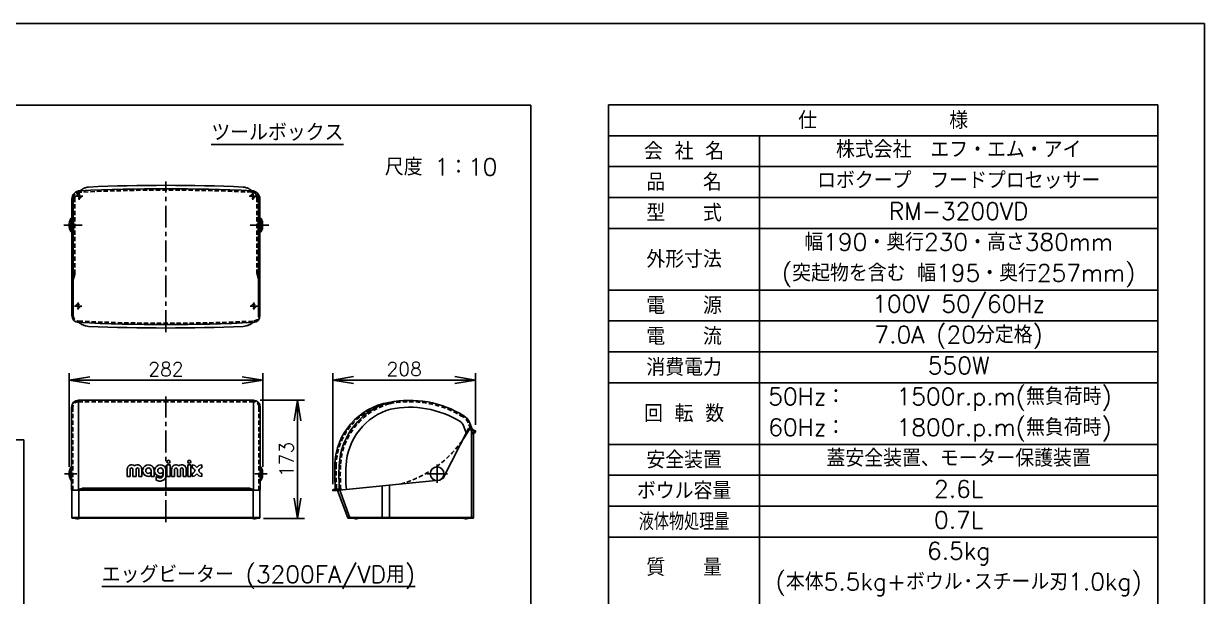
# Model space of a CAD drawing. Extents: x 115 to 2025, y 0 to 1377.
# Drawn here: x 1165 to 2025, y 959 to 1377 of the extents above; entities that cross this region are included whole.
import ezdxf
from ezdxf.enums import TextEntityAlignment as Align

# ---------------------------------------------------------------- set-up
doc = ezdxf.new("R2010")
doc.units = 0
doc.header["$LTSCALE"] = 0.5
doc.header["$PDMODE"] = 3
doc.linetypes.add('CENTER', pattern=[50.8, 31.75, -6.35, 6.35, -6.35])
doc.linetypes.add('HIDDEN', pattern=[9.525, 6.35, -3.175])
doc.layers.get('0').update_dxf_attribs({"linetype": 'CONTINUOUS'})
doc.layers.get('DEFPOINTS').update_dxf_attribs({"linetype": 'CONTINUOUS'})
for name, color, linetype in [('DANMEN', 7, 'CONTINUOUS'), ('SIYOU', 7, 'CONTINUOUS'), ('SUNPOU', 7, 'CONTINUOUS'), ('WAKU', 7, 'CONTINUOUS')]:
    doc.layers.add(name, color=color, linetype=linetype)
doc.styles.get("Standard").update_dxf_attribs({"font": 'ROMANS', "bigfont": 'EXTFONT.shx'})
doc.dimstyles.new('STYLE_1', dxfattribs={"dimscale": 5, "dimtxt": 2, "dimasz": 3, "dimexe": 1, "dimexo": 1, "dimgap": 0.6, "dimtad": 3, "dimdec": 0, "dimlfac": 2, "dimzin": 0, "dimdsep": 46, "dimtxsty": 'STANDARD', "dimblk1": 'OPEN', "dimblk2": 'OPEN', "dimsah": 1, "dimcen": 1.5, "dimadec": 0, "dimazin": 0, "dimtfac": 1, "dimtdec": 0, "dimtmove": 0, "dimatfit": 0, "dimldrblk": 'DOTSMALL', "dimfxl": 1, "dimtvp": 1, "dimtolj": 1, "dimtzin": 0, "dimarcsym": 0})

# ---------------------------------------------------------------- blocks, each defined once
blk = doc.blocks.new('_OPEN')
at = {"color": 0, "linetype": 'ByBlock'}
for p, q in [((-1, 0.167), (0, 0)), ((0, 0), (-1, -0.167)), ((0, 0), (-1, 0))]:
    blk.add_line(p, q, dxfattribs=at)
blk = doc.blocks.new('*D2')
at = {"layer": 'DEFPOINTS', "color": 0}
for p in [(1339.07, 1116.86), (1198.07, 1048.68), (1339.07, 1048.68)]:
    blk.add_point(p, dxfattribs=at)
at = {"layer": 'SUNPOU', "color": 0, "lineweight": -2}
for p, q in [((1198.07, 1053.68), (1198.07, 1121.86)), ((1339.07, 1053.68), (1339.07, 1121.86)), ((1213.07, 1116.86), (1324.07, 1116.86))]:
    blk.add_line(p, q, dxfattribs=at)
at = {"layer": 'SUNPOU', "color": 0, "lineweight": -2, "xscale": 15, "yscale": 15, "zscale": 15, "rotation": 180}
blk.add_blockref('_OPEN', (1198.07, 1116.86), dxfattribs=at)
at = {"layer": 'SUNPOU', "color": 0, "lineweight": -2, "xscale": 15, "yscale": 15, "zscale": 15}
blk.add_blockref('_OPEN', (1339.07, 1116.86), dxfattribs=at)
at = {"layer": 'SUNPOU', "color": 0, "insert": (1268.57, 1124.86), "char_height": 10, "attachment_point": 5}
blk.add_mtext('\\A1;282', dxfattribs=at)
blk = doc.blocks.new('_DotSmall')
at = {"color": 0, "linetype": 'ByBlock', "const_width": 0.5}
blk.add_lwpolyline([(-0.0625, 0, 1), (0.0625, 0, 1)], format="xyb", close=True, dxfattribs=at)
blk = doc.blocks.new('*D10')
at = {"layer": 'DEFPOINTS', "color": 0}
for p in [(1332.32, 1102.18), (1334.57, 1015.93), (1364.39, 1015.93)]:
    blk.add_point(p, dxfattribs=at)
at = {"layer": 'SUNPOU', "color": 0, "lineweight": -2}
for p, q in [((1337.32, 1102.18), (1369.39, 1102.18)), ((1364.39, 1087.18), (1364.39, 1030.93)), ((1339.57, 1015.93), (1369.39, 1015.93))]:
    blk.add_line(p, q, dxfattribs=at)
at = {"layer": 'SUNPOU', "color": 0, "lineweight": -2, "xscale": 15, "yscale": 15, "zscale": 15}
for p, rotation in [((1364.39, 1102.18), 90), ((1364.39, 1015.93), 270)]:
    blk.add_blockref('_OPEN', p, dxfattribs=dict(at, rotation=rotation))
at = {"layer": 'SUNPOU', "color": 0, "insert": (1356.39, 1059.06), "char_height": 10, "attachment_point": 5, "rotation": 90}
blk.add_mtext('\\A1;173', dxfattribs=at)
blk = doc.blocks.new('*D11')
at = {"layer": 'DEFPOINTS', "color": 0}
for p in [(1390.11, 1116.95), (1494.11, 1079.39), (1390.11, 1036.13)]:
    blk.add_point(p, dxfattribs=at)
at = {"layer": 'SUNPOU', "color": 0, "lineweight": -2}
for p, q in [((1390.11, 1041.13), (1390.11, 1121.95)), ((1494.11, 1084.39), (1494.11, 1121.95)), ((1479.11, 1116.95), (1405.11, 1116.95))]:
    blk.add_line(p, q, dxfattribs=at)
at = {"layer": 'SUNPOU', "color": 0, "lineweight": -2, "xscale": 15, "yscale": 15, "zscale": 15, "rotation": 180}
blk.add_blockref('_OPEN', (1390.11, 1116.95), dxfattribs=at)
at = {"layer": 'SUNPOU', "color": 0, "lineweight": -2, "xscale": 15, "yscale": 15, "zscale": 15}
blk.add_blockref('_OPEN', (1494.11, 1116.95), dxfattribs=at)
at = {"layer": 'SUNPOU', "color": 0, "insert": (1442.11, 1124.95), "char_height": 10, "attachment_point": 5}
blk.add_mtext('\\A1;208', dxfattribs=at)

msp = doc.modelspace()

# ---------------------------------------------------------------- linework, layer by layer
at = {"color": 2}
for p, q in [((1200.07, 1163.88), (1200.07, 1248.82)), ((1337.07, 1163.88), (1337.07, 1248.82)), ((1199.32, 1224.99), (1199.32, 1234.78)), ((1199.63, 1234.88), (1199.57, 1234.88)), ((1199.82, 1233.13), (1199.82, 1234.63)), ((1201.32, 1223.29), (1201.32, 1232.29)), ((1335.82, 1223.29), (1335.82, 1232.29)), ((1337.32, 1233.13), (1337.32, 1234.63)), ((1337.52, 1234.88), (1337.57, 1234.88)), ((1337.82, 1224.99), (1337.82, 1234.78)), ((1199.63, 1224.88), (1199.57, 1224.88)), ((1199.82, 1226.63), (1199.82, 1225.13)), ((1337.32, 1226.63), (1337.32, 1225.13)), ((1337.52, 1224.88), (1337.57, 1224.88)), ((1200.07, 1189.27), (1200.07, 1163.88)), ((1337.07, 1189.27), (1337.07, 1163.88)), ((1204.82, 1036.68), (1204.82, 1102.18)), ((1204.82, 1102.18), (1268.57, 1102.18)), ((1332.32, 1102.18), (1268.57, 1102.18)), ((1332.32, 1036.68), (1332.32, 1102.18)), ((1199.82, 1036.68), (1199.82, 1097.18)), ((1337.32, 1036.68), (1337.32, 1097.18)), ((1487.35, 1078.44), (1484.97, 1084.23)), ((1491.42, 1081.68), (1489.59, 1086.13)), ((1470.61, 1045.36), (1488.99, 1081.68)), ((1491.42, 1081.68), (1488.99, 1081.68)), ((1492.61, 1080.68), (1489.34, 1080.68)), ((1490.61, 1081.18), (1489.91, 1081.18)), ((1492.11, 1081.18), (1490.61, 1081.18)), ((1490.61, 1081.18), (1491.11, 1080.68)), ((1491.11, 1016.68), (1491.11, 1080.68)), ((1492.11, 1080.18), (1491.11, 1080.18)), ((1492.46, 1079.04), (1491.11, 1077.68)), ((1492.61, 1077.68), (1491.11, 1077.68)), ((1492.11, 1081.18), (1492.61, 1080.68)), ((1492.61, 1080.18), (1492.11, 1080.18)), ((1493.96, 1079.04), (1492.46, 1079.04)), ((1492.61, 1080.68), (1492.61, 1080.18)), ((1493.61, 1080.18), (1492.61, 1080.18)), ((1492.61, 1079.68), (1494.11, 1079.68)), ((1492.61, 1079.68), (1492.61, 1079.39)), ((1493.96, 1079.04), (1492.61, 1077.68)), ((1492.61, 1077.68), (1492.61, 1016.68)), ((1494.11, 1079.68), (1494.11, 1079.39)), ((1199.32, 1043.79), (1199.32, 1053.58)), ((1199.63, 1053.68), (1199.57, 1053.68)), ((1199.82, 1051.93), (1199.82, 1053.43)), ((1240.32, 1046.68), (1240.32, 1051.89)), ((1242.57, 1046.68), (1242.57, 1051.89)), ((1244.54, 1046.68), (1244.54, 1051.89)), ((1246.79, 1046.68), (1246.79, 1051.89)), ((1248.76, 1046.68), (1248.76, 1051.89)), ((1251.01, 1046.68), (1251.01, 1051.89)), ((1257.48, 1047.03), (1257.48, 1049.89)), ((1257.76, 1046.68), (1257.76, 1050.9)), ((1260.01, 1046.68), (1260.01, 1050.9)), ((1266.19, 1047.03), (1266.19, 1049.89)), ((1266.47, 1047.53), (1266.47, 1050.9)), ((1268.72, 1047.53), (1268.72, 1050.9)), ((1269.29, 1046.68), (1269.29, 1055.12)), ((1271.54, 1055.12), (1269.29, 1055.12)), ((1271.54, 1046.68), (1271.54, 1055.12)), ((1272.66, 1046.68), (1272.66, 1051.89)), ((1274.91, 1046.68), (1274.91, 1051.89)), ((1276.88, 1046.68), (1276.88, 1051.89)), ((1279.13, 1046.68), (1279.13, 1051.89)), ((1281.1, 1046.68), (1281.1, 1051.89)), ((1283.35, 1046.68), (1283.35, 1051.89)), ((1284.47, 1046.68), (1284.47, 1055.12)), ((1286.72, 1055.12), (1284.47, 1055.12)), ((1286.72, 1046.68), (1286.72, 1055.12)), ((1287.57, 1052.87), (1287.57, 1055.12)), ((1294.6, 1052.87), (1294.6, 1055.12)), ((1337.32, 1051.93), (1337.32, 1053.43)), ((1337.52, 1053.68), (1337.57, 1053.68)), ((1337.82, 1043.79), (1337.82, 1053.58)), ((1199.63, 1043.68), (1199.57, 1043.68)), ((1199.82, 1045.43), (1199.82, 1043.93)), ((1242.57, 1046.68), (1240.32, 1046.68)), ((1246.79, 1046.68), (1244.54, 1046.68)), ((1251.01, 1046.68), (1248.76, 1046.68)), ((1260.01, 1046.68), (1257.76, 1046.68)), ((1261.41, 1043.97), (1261.41, 1046.54)), ((1271.54, 1046.68), (1269.29, 1046.68)), ((1274.91, 1046.68), (1272.66, 1046.68)), ((1279.13, 1046.68), (1276.88, 1046.68)), ((1283.35, 1046.68), (1281.1, 1046.68)), ((1286.72, 1046.68), (1284.47, 1046.68)), ((1287.57, 1046.68), (1287.57, 1048.93)), ((1294.6, 1046.68), (1294.6, 1048.93)), ((1337.32, 1045.43), (1337.32, 1043.93)), ((1337.52, 1043.68), (1337.57, 1043.68)), ((1465.11, 1043.78), (1390.11, 1036.13)), ((1470.17, 1045.09), (1469.58, 1045.09)), ((1199.82, 1036.68), (1268.57, 1036.68)), ((1200.07, 1036.68), (1200.07, 1016.68)), ((1205.07, 1036.68), (1205.07, 1037.05)), ((1205.07, 1036.68), (1205.07, 1016.68)), ((1205.26, 1037.44), (1268.57, 1037.44)), ((1205.45, 1037.53), (1207.27, 1038)), ((1207.88, 1038.07), (1268.57, 1038.07)), ((1329.26, 1038.07), (1268.57, 1038.07)), ((1331.88, 1037.44), (1268.57, 1037.44)), ((1337.32, 1036.68), (1268.57, 1036.68)), ((1331.69, 1037.53), (1329.87, 1038)), ((1332.07, 1036.68), (1332.07, 1037.05)), ((1332.07, 1036.68), (1332.07, 1016.68)), ((1337.07, 1036.68), (1337.07, 1016.68)), ((1390.11, 1036.13), (1390.11, 1036.68)), ((1390.11, 1036.68), (1390.11, 1036.13)), ((1394.42, 1037.58), (1390.56, 1037.18)), ((1392.63, 1036.39), (1392.63, 1036.94)), ((1400.97, 1016.51), (1393.65, 1036.49)), ((1402.49, 1016.51), (1395.13, 1036.64)), ((1426.11, 1039.8), (1426.11, 1016.18)), ((1431.32, 1016.18), (1431.32, 1040.34)), ((1200.07, 1016.68), (1268.57, 1016.68)), ((1200.57, 1016.18), (1268.57, 1016.18)), ((1202.57, 1016.18), (1202.57, 1015.93)), ((1202.57, 1015.93), (1205.57, 1015.93)), ((1205.57, 1016.18), (1205.57, 1015.93)), ((1337.07, 1016.68), (1268.57, 1016.68)), ((1336.57, 1016.18), (1268.57, 1016.18)), ((1331.57, 1016.18), (1331.57, 1015.93)), ((1334.57, 1015.93), (1331.57, 1015.93)), ((1334.57, 1016.18), (1334.57, 1015.93)), ((1492.61, 1016.68), (1400.94, 1016.68)), ((1492.11, 1016.18), (1401.44, 1016.18)), ((1405.6, 1015.93), (1405.6, 1016.18)), ((1408.6, 1015.93), (1405.6, 1015.93)), ((1408.6, 1015.93), (1408.6, 1016.18)), ((1485.6, 1016.18), (1485.6, 1015.93)), ((1488.6, 1015.93), (1485.6, 1015.93)), ((1488.6, 1015.93), (1488.6, 1016.18))]:
    msp.add_line(p, q, dxfattribs=at)
at = {"color": 2, "linetype": 'HIDDEN'}
msp.add_line((1201.17, 1194.29), (1200.22, 1190.48), dxfattribs=at)
at = {"color": 2}
for points in [[(1324.91, 1257.64, -0.049899), (1327.11, 1257.15, -0.049899), (1329.17, 1256.23, -0.025713), (1330.15, 1255.6, -0.025713), (1331.06, 1254.87)], [(1212.23, 1156.05, -0.040437), (1210.06, 1156.45, -0.040437), (1207.97, 1157.19, -0.02984), (1206.52, 1157.94, -0.02984), (1205.17, 1158.87)], [(1324.91, 1156.05, 0.040437), (1327.09, 1156.45, 0.040437), (1329.17, 1157.19, 0.02984), (1330.62, 1157.94, 0.02984), (1331.97, 1158.87)]]:
    msp.add_lwpolyline(points, format="xyb", dxfattribs=at)
for centre, radius in [((1270.41, 1057.37), 1.12), ((1285.6, 1057.37), 1.12), ((1466.11, 1048.68), 5)]:
    msp.add_circle(centre, radius, dxfattribs=at)
for centre, radius, start, end in [((1268.57, -36.01), 1292.4, 87.22843, 92.77157), ((1268.57, -33.52), 1292.4, 87.50159, 92.49841), ((1206.13, 1248.82), 6.06, 90, 180), ((1331.01, 1248.82), 6.06, 0, 90), ((1208.7, 1229.88), 10.62, 153.6122, 206.3878), ((1199.63, 1234.38), 0.5, 90, 153.6122), ((1199.57, 1234.63), 0.25, 0, 90), ((1200.07, 1233.13), 0.25, 180, 270), ((1337.07, 1233.13), 0.25, 270, 0), ((1337.57, 1234.63), 0.25, 90, 180), ((1337.52, 1234.38), 0.5, 26.3878, 90), ((1328.45, 1229.88), 10.62, 333.6122, 26.3878), ((1199.63, 1225.38), 0.5, 206.3878, 270), ((1199.57, 1225.13), 0.25, 270, 0), ((1200.07, 1226.63), 0.25, 90, 180), ((1337.07, 1226.63), 0.25, 0, 90), ((1337.57, 1225.13), 0.25, 180, 270), ((1337.52, 1225.38), 0.5, 270, 333.6122), ((1205.07, 1163.88), 5, 180, 267.2727), ((1332.07, 1163.88), 5, 272.7273, 0), ((1268.57, 2502.17), 1344.79, 267.28339, 272.71661), ((1268.57, 2499.67), 1344.79, 267.59899, 272.40101), ((1204.82, 1097.18), 5, 90, 180), ((1332.32, 1097.18), 5, 0, 90), ((1446.13, 1027.7), 74.45, 58.07622, 101.63221), ((1438.83, 1054.04), 47.22, 99.4075, 178.50407), ((1444.81, 1052.44), 50.1, 105.86402, 177.11662), ((1444.81, 1052.44), 45.1, 105.86402, 177.11662), ((1446.13, 1027.7), 69.45, 58.07622, 101.63221), ((1480.34, 1082.33), 5, 22.33472, 58.97316), ((1480.34, 1082.33), 10, 22.33472, 58.97316), ((1417.58, 1120.02), 81.84, 325.09057, 331.45848), ((1489.91, 1080.68), 0.5, 90, 151.45848), ((1492.11, 1079.68), 0.5, 0, 90), ((1492.11, 1079.39), 0.5, 315, 0), ((1493.61, 1079.68), 0.5, 0, 90), ((1493.61, 1079.39), 0.5, 315, 0), ((1208.7, 1048.68), 10.62, 153.6122, 206.3878), ((1199.63, 1053.18), 0.5, 90, 153.6122), ((1199.57, 1053.43), 0.25, 0, 90), ((1243.55, 1051.89), 3.23, 49.29429, 180), ((1243.55, 1051.89), 0.984, 0, 180), ((1247.77, 1051.89), 3.23, 0, 130.70571), ((1247.77, 1051.89), 0.984, 0, 180), ((1255.79, 1050.9), 4.22, 0, 293.57818), ((1255.79, 1050.9), 1.97, 0, 328.99728), ((1264.51, 1050.9), 4.22, 0, 293.57818), ((1264.51, 1050.9), 1.97, 0, 328.99728), ((1275.89, 1051.89), 3.23, 49.29429, 180), ((1275.89, 1051.89), 0.984, 0, 180), ((1280.11, 1051.89), 3.23, 0, 130.70571), ((1280.11, 1051.89), 0.984, 0, 180), ((1287.57, 1050.9), 4.22, 33.55731, 90), ((1287.57, 1050.9), 1.97, 270, 90), ((1294.6, 1050.9), 4.22, 90, 146.44269), ((1294.6, 1050.9), 1.97, 90, 270), ((1337.57, 1053.43), 0.25, 90, 180), ((1337.52, 1053.18), 0.5, 26.3878, 90), ((1328.45, 1048.68), 10.62, 333.6122, 26.3878), ((1598.08, 1049.85), 206.52, 178.49292, 183.74607), ((1543.63, 1047.53), 149.04, 177.14531, 184.19556), ((1543.63, 1047.53), 144.04, 177.14531, 184.19556), ((1199.63, 1044.18), 0.5, 206.3878, 270), ((1199.57, 1043.93), 0.25, 270, 0), ((1264.51, 1050.9), 5.34, 234.62346, 270), ((1264.51, 1050.9), 7.59, 245.95792, 270), ((1264.51, 1047.53), 1.97, 270, 0), ((1264.51, 1047.53), 4.22, 270, 0), ((1287.57, 1050.9), 4.22, 270, 326.44269), ((1294.6, 1050.9), 4.22, 213.55731, 270), ((1337.57, 1043.93), 0.25, 180, 270), ((1337.52, 1044.18), 0.5, 270, 333.6122), ((1470.17, 1045.59), 0.5, 270, 333.17125), ((1205.57, 1037.05), 0.5, 104.23598, 180), ((1207.88, 1035.57), 2.5, 90, 104.23598), ((1329.26, 1035.57), 2.5, 75.76402, 90), ((1331.57, 1037.05), 0.5, 0, 75.76402), ((1390.61, 1036.68), 0.5, 95.82663, 180), ((1393.13, 1036.94), 0.5, 95.82663, 180), ((1394.37, 1038.07), 0.5, 275.82663, 4.36415), ((1200.57, 1016.68), 0.5, 180, 270), ((1205.57, 1016.68), 0.5, 180, 270), ((1331.57, 1016.68), 0.5, 270, 0), ((1336.57, 1016.68), 0.5, 270, 0), ((1401.44, 1016.68), 0.5, 200.09523, 270), ((1402.96, 1016.68), 0.5, 200.09523, 270), ((1490.61, 1016.68), 0.5, 270, 0), ((1492.11, 1016.68), 0.5, 270, 360)]:
    msp.add_arc(centre, radius, start, end, dxfattribs=at)
at = {"color": 2, "linetype": 'HIDDEN'}
msp.add_arc((1205.07, 1189.27), 5, 165.96376, 180, dxfattribs=at)
at = {"layer": 'DANMEN', "color": 2, "linetype": 'CENTER'}
for p, q in [((1268.57, 1151.96), (1268.57, 1261.76)), ((1202.7, 1250.87), (1207.94, 1250.87)), ((1205.32, 1253.49), (1205.32, 1248.26)), ((1334.44, 1250.87), (1329.2, 1250.87)), ((1331.82, 1253.49), (1331.82, 1248.26)), ((1207.65, 1229.88), (1194.2, 1229.88)), ((1343.4, 1229.88), (1329.95, 1229.88)), ((1201.95, 1170.87), (1207.19, 1170.87)), ((1204.57, 1173.49), (1204.57, 1168.26)), ((1335.19, 1170.87), (1329.95, 1170.87)), ((1332.57, 1173.49), (1332.57, 1168.26)), ((1268.57, 1013.4), (1268.57, 1104.9)), ((1466.11, 1055.43), (1466.11, 1041.98)), ((1194.73, 1048.68), (1203.73, 1048.68)), ((1342.42, 1048.68), (1333.41, 1048.68)), ((1473.72, 1048.68), (1458.5, 1048.68)), ((1407.1, 1017.1), (1407.1, 1015.23)), ((1487.1, 1017.1), (1487.1, 1015.23))]:
    msp.add_line(p, q, dxfattribs=at)
at = {"layer": 'DANMEN', "color": 2, "linetype": 'HIDDEN'}
for p, q in [((1201.07, 1163.88), (1201.07, 1248.82)), ((1201.32, 1249.88), (1201.32, 1195.5)), ((1202.32, 1249.88), (1202.32, 1195.5)), ((1334.82, 1249.88), (1334.82, 1195.5)), ((1335.82, 1249.88), (1335.82, 1195.5)), ((1336.07, 1163.88), (1336.07, 1248.82)), ((1201.07, 1189.27), (1201.07, 1163.88)), ((1202.14, 1194.04), (1201.19, 1190.24)), ((1335, 1194.04), (1335.95, 1190.24)), ((1335.97, 1194.29), (1336.92, 1190.48)), ((1336.07, 1189.27), (1336.07, 1163.88)), ((1204.82, 1101.18), (1268.57, 1101.18)), ((1332.32, 1101.18), (1268.57, 1101.18)), ((1200.82, 1036.68), (1200.82, 1097.18)), ((1336.32, 1036.68), (1336.32, 1097.18)), ((1490.34, 1081.68), (1488.67, 1085.75)), ((1204.07, 1017.1), (1204.07, 1015.23)), ((1333.07, 1017.1), (1333.07, 1015.23))]:
    msp.add_line(p, q, dxfattribs=at)
at = {"layer": 'DANMEN', "color": 2}
msp.add_lwpolyline([(1212.23, 1257.64, 0.049899), (1210.03, 1257.15, 0.049899), (1207.97, 1256.23, 0.025713), (1206.99, 1255.6, 0.025713), (1206.08, 1254.87)], format="xyb", dxfattribs=at)
at = {"layer": 'DANMEN', "color": 2, "linetype": 'HIDDEN'}
for centre in [(1205.32, 1250.87), (1331.82, 1250.87), (1204.57, 1170.87), (1332.57, 1170.87)]:
    msp.add_circle(centre, 1.5, dxfattribs=at)
for centre, radius, start, end in [((1206.13, 1248.82), 5.06, 90, 180), ((1206.32, 1249.88), 5, 92.7827, 180), ((1206.32, 1249.88), 4, 92.7827, 180), ((1268.57, -36.01), 1291.4, 87.22844, 92.77156), ((1330.82, 1249.88), 4, 0, 87.2173), ((1331.01, 1248.82), 5.06, 0, 90), ((1330.82, 1249.88), 5, 0, 87.2173), ((1205.07, 1189.27), 4, 165.96376, 180), ((1196.32, 1195.5), 5, 345.96376, 0), ((1196.32, 1195.5), 6, 345.96376, 0), ((1340.82, 1195.5), 6, 180, 194.03624), ((1340.82, 1195.5), 5, 180, 194.03624), ((1332.07, 1189.27), 4, 0, 14.03624), ((1332.07, 1189.27), 5, 0, 14.03624), ((1205.07, 1163.88), 4, 180, 267.2727), ((1332.07, 1163.88), 4, 272.7273, 0), ((1268.57, 2502.17), 1343.79, 267.2834, 272.7166), ((1204.82, 1097.18), 4, 90, 180), ((1332.32, 1097.18), 4, 0, 90), ((1446.13, 1027.7), 73.45, 58.07622, 101.63221), ((1438.83, 1054.04), 46.22, 99.4075, 178.50407), ((1444.81, 1052.44), 49.1, 105.86402, 177.11662), ((1480.34, 1082.33), 9, 22.33472, 58.97316), ((1417.58, 1120.02), 81.84, 305.78807, 325.09057), ((1598.08, 1049.85), 205.52, 178.49292, 183.46478), ((1543.63, 1047.53), 148.04, 177.14531, 184.19556), ((1417.58, 1120.02), 81.84, 285.52207, 302.66917)]:
    msp.add_arc(centre, radius, start, end, dxfattribs=at)
at = {"layer": 'SIYOU', "color": 7}
for p, q in [((773.59, 1317.33), (1534.4, 1317.33)), ((1534.4, 1317.33), (1534.4, 776.56)), ((1591.01, 1295), (1991.01, 1295)), ((1701.01, 1295), (1701.01, 822.5)), ((1591.01, 1272.5), (1991.01, 1272.5)), ((1591.01, 1250), (1991.01, 1250)), ((1591.01, 1182.5), (1991.01, 1182.5)), ((1591.01, 1160), (1991.01, 1160)), ((1591.01, 1137.5), (1991.01, 1137.5)), ((1591.01, 1115), (1991.01, 1115)), ((1165.11, 1073.4), (773.59, 1073.4)), ((1165.11, 776.56), (1165.11, 1073.4)), ((1591.01, 1070), (1991.01, 1070)), ((1591.01, 1047.5), (1991.01, 1047.5)), ((1591.01, 1025), (1991.01, 1025)), ((1591.01, 1002.5), (1991.01, 1002.5))]:
    msp.add_line(p, q, dxfattribs=at)
at = {"layer": 'SIYOU', "color": 6}
for p, q in [((1991.01, 1317.5), (1591.01, 1317.5)), ((1591.01, 1317.5), (1591.01, 822.5)), ((1991.01, 1317.5), (1991.01, 822.5)), ((1591.01, 1227.5), (1991.01, 1227.5))]:
    msp.add_line(p, q, dxfattribs=at)
at = {"layer": 'WAKU', "color": 6}
for q in [(115, 1376.75), (2025, 0)]:
    msp.add_line((2025, 1376.75), q, dxfattribs=at)

# ---------------------------------------------------------------- texts
at = {"layer": 'SIYOU', "color": 7}
for s, p in [('仕\u3000\u3000\u3000\u3000\u3000\u3000\u3000様', (1791.01, 1306.25)), ('会 社 名', (1646.01, 1283.75)), ('品\u3000\u3000名', (1646.01, 1261.25)), ('型\u3000\u3000式', (1646.01, 1238.75)), ('外形寸法', (1646.01, 1205)), ('電\u3000\u3000源', (1646.01, 1171.25)), ('電\u3000\u3000流', (1646.01, 1148.75)), ('消費電力', (1646.01, 1126.25)), ('回 転 数', (1646.01, 1092.5)), ('安全装置', (1646.01, 1058.75)), ('ボウル容量', (1646.01, 1036.25)), ('質\u3000\u3000量', (1646.01, 980.43))]:
    msp.add_text(s, height=12.5, dxfattribs=at).set_placement(p, align=Align.MIDDLE_CENTER)
at = {"layer": 'SIYOU', "color": 1}
for s, p in [('%%uツールボックス', (1349.76, 1291.19)), ('尺度 1：10', (1469.01, 1266.01)), ('%%Uエッグビーター (3200FA/VD用)', (1335.98, 969.03))]:
    msp.add_text(s, height=12.5, dxfattribs=at).set_placement(p, align=Align.CENTER)
for s, p in [('株式会社\u3000エフ・エム・アイ', (1846.01, 1285)), ('ロボクープ\u3000フードプロセッサー', (1846.01, 1262.5)), ('RM-3200VD', (1846.01, 1240)), ('幅190・奥行230・高さ380mm', (1846.01, 1217.5)), ('(突起物を含む 幅195・奥行257mm)', (1846.01, 1195)), (' 100V 50/60Hz ', (1846.01, 1172.5)), ('7.0A (20分定格)', (1846.01, 1150)), ('550W', (1846.01, 1127.5)), ('1500r.p.m(無負荷時)', (1879.17, 1105)), ('1800r.p.m(無負荷時)', (1879.17, 1082.5)), ('蓋安全装置、モーター保護装置', (1846.01, 1060)), ('2.6L', (1846.01, 1037.5)), ('0.7L', (1846.01, 1015)), ('6.5kg', (1846.01, 992.5)), ('(本体5.5kg+ボウル･スチール刃1.0kg)', (1846.01, 970))]:
    msp.add_text(s, height=12.5, dxfattribs=at).set_placement(p, align=Align.MIDDLE_CENTER)
for s, p in [('50Hz：', (1707.35, 1105)), ('60Hz：', (1707.35, 1082.5))]:
    msp.add_text(s, height=12.5, dxfattribs=at).set_placement(p, align=Align.MIDDLE_LEFT)
at = {"layer": 'SIYOU', "color": 7, "width": 0.8}
msp.add_text('液体物処理量', height=12.5, dxfattribs=at).set_placement((1646.01, 1013.75), align=Align.MIDDLE_CENTER)

# ---------------------------------------------------------------- dimensions: what is measured, and where the dimension line sits
at = {"layer": 'SUNPOU'}
dim = msp.add_linear_dim(base=(1339.07, 1116.86), p1=(1198.07, 1048.68), p2=(1339.07, 1048.68), dimstyle='STYLE_1', override={"dimtol": 0, "dimlim": 0, "dimtp": 0, "dimtm": 0, "dimtfac": 1, "dimtdec": 0, "dimtolj": 1, "dimtzin": 0}, dxfattribs=at)
dim.commit()
dim.dimension.update_dxf_attribs({"geometry": '*D2', "text_midpoint": (1268.57, 1116.86), "dimtype": 160})
for base, p1, p2, angle, picture, middle in [((1390.11, 1116.95), (1494.11, 1079.39), (1390.11, 1036.13), 180, '*D11', (1442.11, 1124.95)), ((1364.39217472, 1015.93249985), (1332.32072484, 1102.18249985), (1334.57072484, 1015.93249985), 90, '*D10', (1356.39217472, 1059.05749985))]:
    dim = msp.add_linear_dim(base=base, p1=p1, p2=p2, angle=angle, dimstyle='STYLE_1', override={"dimtol": 0, "dimlim": 0, "dimtp": 0, "dimtm": 0, "dimtfac": 1, "dimtdec": 0, "dimtolj": 1, "dimtzin": 0}, dxfattribs=at)
    dim.commit()
    dim.dimension.update_dxf_attribs({"geometry": picture, "text_midpoint": middle})

doc.saveas('drawing.dxf')
